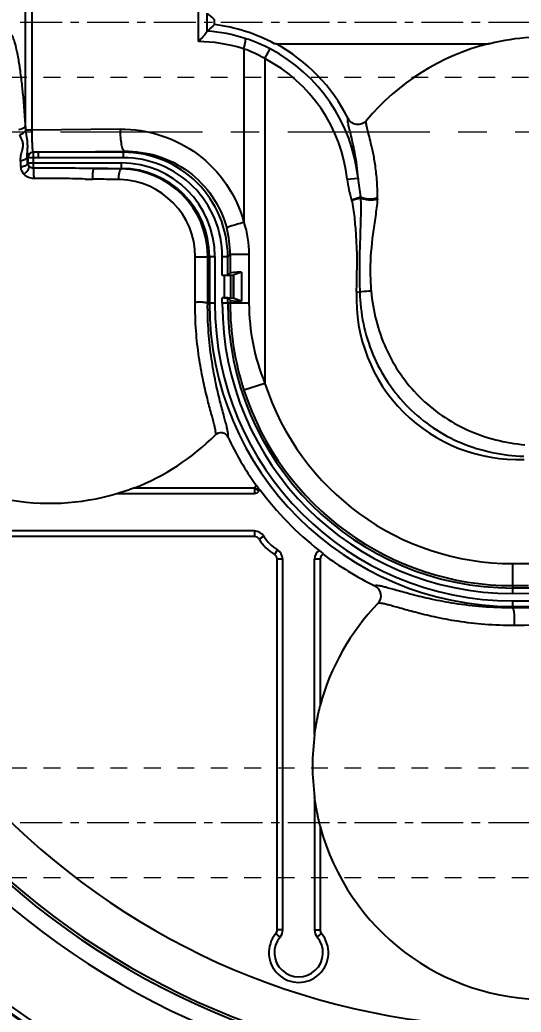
# Model space of a CAD drawing. Header units: millimetres. Extents: x -840 to 1682, y -9216 to -2117.
# Drawn here: x 377.1 to 422.8, y -6098.1 to -6007.6 of the extents above; entities that cross this region are included whole.
import ezdxf

# ---------------------------------------------------------------- set-up
doc = ezdxf.new("R2010")
doc.units = ezdxf.units.MM
doc.header["$LTSCALE"] = 16.335
doc.header["$PDMODE"] = 3
doc.header["$PDSIZE"] = 8
doc.linetypes.add('CENTER', pattern=[0.6, 0.375, -0.075, 0.075, -0.075])
doc.linetypes.add('HIDDEN', pattern=[0.2, 0.1, -0.1])
doc.layers.get('0').update_dxf_attribs({"linetype": 'CONTINUOUS'})
doc.layers.get('Defpoints').update_dxf_attribs({"linetype": 'CONTINUOUS'})
for name, color, linetype, lineweight in [('center', 1, 'CENTER', 9), ('cool', 153, 'HIDDEN', 9), ('dim', 82, 'CONTINUOUS', 9)]:
    doc.layers.add(name, color=color, linetype=linetype, lineweight=lineweight)
doc.layers.add('DEFAULT_2', color=8, linetype='HIDDEN')
doc.styles.get("Standard").update_dxf_attribs({"font": 'txt', "width": 0.85})
doc.dimstyles.new('mold', dxfattribs={"dimtxt": 10, "dimasz": 5, "dimexe": 0, "dimexo": 0, "dimgap": 0, "dimtad": 1, "dimzin": 1, "dimdsep": 46, "dimtxsty": 'Standard', "dimcen": 0, "dimclrd": 4, "dimclre": 4, "dimclrt": 6, "dimazin": 0, "dimtfac": 1, "dimtofl": 0, "dimtmove": 0, "dimatfit": 3, "dimfxl": 0, "dimarcsym": 0})

# ---------------------------------------------------------------- blocks, each defined once
blk = doc.blocks.new('7')
at = {"layer": 'cool', "ltscale": 0.932966}
for p, q in [((-1665.252, -2312.724), (-1303.907, -2312.724)), ((-1665.252, -2322.724), (-1303.907, -2322.724))]:
    blk.add_line(p, q, dxfattribs=at)
at = {"layer": 'cool', "color": 1, "linetype": 'CENTER', "ltscale": 0.621977}
blk.add_line((-1679.58, -2317.724), (-1289.58, -2317.724), dxfattribs=at)
blk = doc.blocks.new('*D670')
at = {"layer": 'Defpoints', "color": 0}
for p in [(291.369, -6007.78), (302.687, -6007.78), (492.865, -6017.78)]:
    blk.add_point(p, dxfattribs=at)
at = {"layer": 'dim', "color": 4, "lineweight": -2}
blk.add_line((302.687, -6007.78), (275.219, -6007.78), dxfattribs=at)
at = {"layer": 'dim', "color": 6, "insert": (283.294, -6004.78), "char_height": 6, "attachment_point": 5}
blk.add_mtext('10.00', dxfattribs=at)
blk = doc.blocks.new('*D673')
at = {"layer": 'Defpoints', "color": 0}
for p in [(291.369, -6017.78), (300.652, -6017.78), (492.865, -6017.78)]:
    blk.add_point(p, dxfattribs=at)
at = {"layer": 'dim', "color": 4, "lineweight": -2}
blk.add_line((300.652, -6017.78), (278.619, -6017.78), dxfattribs=at)
at = {"layer": 'dim', "color": 6, "insert": (284.994, -6014.78), "char_height": 6, "attachment_point": 5}
blk.add_mtext('0.00', dxfattribs=at)
blk = doc.blocks.new('*D674')
at = {"layer": 'Defpoints', "color": 0}
for p in [(291.369, -5952.78), (306.58, -5952.78), (492.865, -6017.78)]:
    blk.add_point(p, dxfattribs=at)
at = {"layer": 'dim', "color": 4, "lineweight": -2}
blk.add_line((306.58, -5952.78), (272.669, -5952.78), dxfattribs=at)
at = {"layer": 'dim', "color": 6, "insert": (282.019, -5949.78), "char_height": 6, "attachment_point": 5}
blk.add_mtext('65.00', dxfattribs=at)
blk = doc.blocks.new('*D675')
at = {"layer": 'Defpoints', "color": 0}
for p in [(291.369, -5872.78), (334.065, -5872.78), (492.865, -6017.78)]:
    blk.add_point(p, dxfattribs=at)
at = {"layer": 'dim', "color": 4, "lineweight": -2}
blk.add_line((334.065, -5872.78), (269.269, -5872.78), dxfattribs=at)
at = {"layer": 'dim', "color": 6, "insert": (280.319, -5869.78), "char_height": 6, "attachment_point": 5}
blk.add_mtext('145.00', dxfattribs=at)
blk = doc.blocks.new('*D676')
at = {"layer": 'Defpoints', "color": 0}
for p in [(492.865, -6017.78), (291.369, -6080.78), (302.687, -6080.78)]:
    blk.add_point(p, dxfattribs=at)
at = {"layer": 'dim', "color": 4, "lineweight": -2}
blk.add_line((302.687, -6080.78), (272.669, -6080.78), dxfattribs=at)
at = {"layer": 'dim', "color": 6, "insert": (282.019, -6077.78), "char_height": 6, "attachment_point": 5}
blk.add_mtext('63.00', dxfattribs=at)
blk = doc.blocks.new('*D677')
at = {"layer": 'Defpoints', "color": 0}
for p in [(492.865, -6017.78), (291.369, -6132.78), (302.687, -6132.78)]:
    blk.add_point(p, dxfattribs=at)
at = {"layer": 'dim', "color": 4, "lineweight": -2}
blk.add_line((302.687, -6132.78), (270.969, -6132.78), dxfattribs=at)
at = {"layer": 'dim', "color": 6, "insert": (281.169, -6129.78), "char_height": 6, "attachment_point": 5}
blk.add_mtext('115.00', dxfattribs=at)
blk = doc.blocks.new('*D678')
at = {"layer": 'Defpoints', "color": 0}
for p in [(492.865, -6017.78), (291.369, -6162.78), (334.065, -6162.78)]:
    blk.add_point(p, dxfattribs=at)
at = {"layer": 'dim', "color": 4, "lineweight": -2}
blk.add_line((334.065, -6162.78), (269.269, -6162.78), dxfattribs=at)
at = {"layer": 'dim', "color": 6, "insert": (280.319, -6159.78), "char_height": 6, "attachment_point": 5}
blk.add_mtext('145.00', dxfattribs=at)
blk = doc.blocks.new('*D671')
at = {"layer": 'Defpoints', "color": 0}
for p in [(492.865, -6017.78), (342.865, -6164.152), (342.865, -6191.969)]:
    blk.add_point(p, dxfattribs=at)
at = {"layer": 'dim', "color": 4, "lineweight": -2}
blk.add_line((342.865, -6164.152), (342.865, -6213.219), dxfattribs=at)
at = {"layer": 'dim', "color": 6, "insert": (339.865, -6202.594), "char_height": 6, "attachment_point": 5, "rotation": 90}
blk.add_mtext('150.00', dxfattribs=at)
blk = doc.blocks.new('*D672')
at = {"layer": 'Defpoints', "color": 0}
for p in [(342.865, -5843.189), (342.865, -5868.791), (492.865, -6017.78)]:
    blk.add_point(p, dxfattribs=at)
at = {"layer": 'dim', "color": 4, "lineweight": -2}
blk.add_line((342.865, -5868.791), (342.865, -5821.939), dxfattribs=at)
at = {"layer": 'dim', "color": 6, "insert": (339.865, -5832.564), "char_height": 6, "attachment_point": 5, "rotation": 90}
blk.add_mtext('150.00', dxfattribs=at)

msp = doc.modelspace()

# ---------------------------------------------------------------- linework, layer by layer
at = {"color": 7, "linetype": 'Continuous'}
for p, q in [((378.193, -6017.619), (378.193, -5997.94)), ((377.596, -6017.142), (377.596, -5998.418)), ((393.348, -6009.543), (393.348, -6006.016)), ((394.159, -6008.608), (394.159, -6006.951)), ((394.821, -6007.997), (394.821, -6007.562)), ((400.407, -6009.739), (419.796, -6009.739)), ((397.49, -6010.211), (397.49, -6026.042)), ((399.414, -6011.097), (399.88, -6010.207)), ((399.414, -6011.097), (399.413, -6040.727)), ((378.193, -6017.619), (377.635, -6017.619)), ((386.208, -6017.537), (378.193, -6017.619)), ((378.764, -6019.624), (378.304, -6019.63)), ((378.32, -6019.64), (378.304, -6019.63)), ((386.498, -6019.639), (378.32, -6019.64)), ((378.322, -6021.094), (378.32, -6019.64)), ((378.764, -6019.624), (378.75, -6019.639)), ((378.75, -6019.639), (378.75, -6019.714)), ((378.75, -6019.714), (378.75, -6019.897)), ((378.75, -6019.897), (378.751, -6020.054)), ((378.764, -6019.624), (386.592, -6019.544)), ((386.498, -6019.639), (386.592, -6019.544)), ((386.498, -6019.639), (386.498, -6020.14)), ((377.158, -6020.574), (377.15, -6020.389)), ((377.767, -6020.144), (377.763, -6020.059)), ((377.772, -6020.251), (377.767, -6020.144)), ((377.789, -6020.638), (377.821, -6020.619)), ((386.498, -6020.14), (377.821, -6020.142)), ((377.821, -6020.619), (377.821, -6020.142)), ((377.821, -6020.619), (386.335, -6020.619)), ((378.751, -6020.054), (378.751, -6020.14)), ((386.335, -6021.155), (386.335, -6020.619)), ((383.865, -6021.121), (386.335, -6021.121)), ((406.908, -6022.107), (407.906, -6022)), ((407.315, -6023.972), (408.126, -6023.698)), ((407.324, -6024.006), (408.132, -6023.807)), ((396.033, -6029.173), (396.246, -6028.96)), ((396.246, -6028.96), (396.246, -6030.657)), ((397.963, -6028.96), (396.246, -6028.96)), ((397.963, -6028.96), (397.963, -6033.407)), ((394.209, -6029.136), (394.851, -6029.136)), ((394.35, -6029.136), (394.35, -6033.407)), ((394.851, -6029.136), (394.851, -6033.407)), ((395.531, -6030.895), (395.531, -6029.173)), ((396.033, -6029.173), (395.531, -6029.173)), ((396.033, -6030.87), (396.033, -6029.173)), ((396.246, -6030.657), (396.033, -6030.87)), ((397.291, -6030.57), (396.596, -6030.829)), ((397.291, -6030.57), (397.291, -6033.23)), ((395.709, -6030.894), (395.531, -6030.895)), ((395.709, -6030.894), (395.709, -6032.905)), ((396.56, -6030.836), (396.27, -6030.875)), ((396.27, -6030.875), (396.27, -6032.925)), ((396.56, -6032.963), (396.56, -6030.836)), ((396.596, -6032.971), (396.596, -6030.829)), ((407.766, -6032.379), (408.059, -6032.39)), ((394.851, -6033.407), (394.198, -6033.407)), ((395.531, -6033.407), (395.531, -6032.905)), ((395.709, -6032.905), (395.531, -6032.905)), ((397.963, -6033.407), (395.531, -6033.407)), ((396.033, -6033.407), (396.033, -6032.93)), ((396.246, -6033.143), (396.033, -6032.93)), ((396.246, -6033.143), (396.246, -6033.407)), ((396.27, -6032.925), (396.56, -6032.963)), ((397.291, -6033.23), (396.596, -6032.971)), ((399.414, -6040.73), (397.505, -6041.349)), ((387.483, -6050.264), (398.46, -6050.264)), ((398.46, -6050.264), (398.46, -6050.767)), ((398.46, -6050.264), (398.889, -6050.526)), ((385.993, -6050.767), (398.46, -6050.767)), ((398.46, -6054.184), (366.908, -6054.184)), ((398.46, -6054.184), (398.46, -6054.686)), ((398.46, -6054.686), (366.908, -6054.686)), ((399.318, -6054.665), (398.889, -6054.927)), ((400.553, -6055.9), (400.291, -6056.329)), ((400.531, -6090.577), (400.531, -6056.758)), ((401.034, -6056.758), (400.531, -6056.758)), ((401.034, -6090.577), (401.034, -6056.758)), ((403.948, -6072.757), (403.948, -6056.758)), ((404.2, -6056.758), (403.948, -6056.758)), ((404.451, -6056.758), (404.451, -6070.092)), ((422.012, -6059.888), (422.012, -6057.162)), ((422.012, -6057.162), (437.893, -6057.162)), ((422.012, -6059.169), (423.428, -6059.169)), ((423.645, -6059.386), (422.012, -6059.386)), ((423.67, -6059.911), (422.012, -6059.888)), ((422.012, -6061.191), (422.012, -6060.568)), ((422.012, -6060.568), (436.935, -6060.568)), ((422.012, -6061.07), (436.935, -6061.07)), ((403.948, -6078.477), (403.948, -6090.577)), ((404.451, -6081.142), (404.451, -6090.577)), ((400.798, -6091.223), (400.414, -6090.9)), ((401.034, -6090.577), (400.531, -6090.577)), ((403.948, -6090.577), (404.451, -6090.577)), ((404.184, -6091.223), (404.569, -6090.9))]:
    msp.add_line(p, q, dxfattribs=at)
for centre, radius, start, end in [((425.301, -5973.023), 46.065, 227.4819, 228.57281), ((425.301, -6042.536), 46.065, 131.42719, 132.51809), ((392.867, -6023.608), 15.733, 61.82409, 82.8659), ((393.001, -6023.661), 15.122, 72.24532, 85.57035), ((393.192, -6023.684), 14.142, 72.81848, 89.36539), ((393.26, -6022.831), 14.253, 69.44393, 72.22122), ((393.231, -6022.907), 14.335, 64.52072, 69.44075), ((393.204, -6022.965), 14.399, 62.37646, 64.52188), ((392.867, -6023.608), 15.786, 26.52901, 61.46925), ((425.027, -6030.392), 21.305, 104.21461, 140.18547), ((425.027, -6030.392), 21.272, 83.99842, 103.85706), ((393.211, -6023.588), 14.044, 72.2603, 72.77566), ((393.729, -6020.894), 11.326, 67.60895, 70.60873), ((393.64, -6021.107), 11.556, 62.33656, 67.59933), ((393.539, -6021.304), 11.777, 60.07179, 62.34433), ((392.867, -6023.608), 15.125, 6.10407, 62.37684), ((392.867, -6023.608), 14.121, 6.1041, 62.37684), ((372.99, -6019.079), 4.801, 1.65988, 4.33793), ((378.315, -6020.144), 0.494, 151.62298, 179.70461), ((386.501, -6029.17), 9.531, 359.98266, 90.01734), ((208.132, -6028.423), 169.208, 2.53131, 2.65864), ((204.356, -6028.304), 173.603, 2.53088, 2.65879), ((378.325, -6020.617), 0.505, 180.28711, 217.57812), ((386.335, -6029.136), 8.517, 0, 90), ((386.503, -6029.169), 9.028, 359.97142, 90.02858), ((378.282, -6020.901), 1.108, 182.53522, 186.25136), ((367.946, -6021.989), 10.423, 359.74473, 1.81825), ((380.012, -6388.869), 367.768, 89.26997, 89.39959), ((380.151, -6377.962), 356.86, 89.13784, 89.27003), ((380.338, -6365.561), 344.458, 89.00251, 89.13791), ((386.335, -6029.136), 8.015, 0, 90), ((386.203, -6029.159), 8.005, 0.78929, 89.06029), ((384.29, -5974.222), 47.879, 268.5018, 269.33661), ((380.007, -6377.912), 355.834, 89.26534, 89.39961), ((380.145, -6367.131), 345.053, 89.13312, 89.26539), ((380.325, -6355.308), 333.228, 89.00248, 89.13317), ((386.003, -6029.158), 7.029, 88.3209, 88.99961), ((385.998, -6029.199), 7.07, 0.18405, 88.29298), ((403.177, -6024.028), 4.96, 2.55505, 3.81978), ((405.664, -6023.701), 4.006, 356.94969, 359.04584), ((386.808, -6028.955), 9.438, 359.97126, 14.77443), ((62.53, -6030.391), 330.54, 359.99987, 0.21067), ((55.695, -6030.395), 338.516, 359.49011, 0.21303), ((386.249, -6029.164), 7.96, 0.1998, 0.82599), ((67.144, -6030.406), 325.926, 359.48931, 0.00239), ((358.432, -6030.383), 49.374, 357.6838, 359.98952), ((492.542, -6030.342), 84.508, 180.0337, 181.3886), ((422.459, -6032.96), 14.704, 177.73173, 272.26828), ((422.515, -6032.905), 80.839, 180, 270), ((422.515, -6032.905), 80.559, 180, 270), ((422.515, -6032.905), 80.057, 180, 270), ((422.515, -6032.905), 79.986, 180, 269.3647), ((422.515, -6032.905), 79.484, 180, 269.36534), ((422.515, -6032.905), 72.307, 180, 269.64767), ((422.515, -6032.905), 70.802, 180, 269.65238), ((422.515, -6032.905), 70.55, 180, 269.71752), ((422.515, -6032.905), 66.535, 180, 270), ((422.012, -6033.407), 27.662, 180, 270), ((422.012, -6033.407), 27.161, 180, 270), ((422.012, -6033.407), 26.481, 180, 270), ((422.012, -6033.407), 25.979, 180, 270), ((421.951, -6033.402), 25.705, 180.00979, 198.00647), ((422.012, -6033.407), 23.754, 197.94693, 270), ((422.012, -6033.407), 25.762, 197.95477, 270), ((379.802, -6030.392), 21.305, 291.13339, 315.16305), ((422.012, -6033.407), 28.691, 205.17077, 215.38191), ((402.491, -6052.727), 4.723, 145.03849, 148.58208), ((398.46, -6050.264), 0.502, 270, 328.58208), ((404.309, -6045.989), 6.972, 215.31551, 217.53724), ((402.491, -6052.727), 4.221, 147.03883, 148.58208), ((422.012, -6033.407), 28.638, 216.41215, 231.92788), ((379.802, -6030.392), 21.272, 258.94556, 286.69997), ((398.46, -6055.189), 1.005, 31.41792, 90), ((398.46, -6055.189), 0.502, 31.41792, 90), ((402.491, -6052.727), 4.221, 211.41792, 238.58208), ((402.491, -6052.727), 3.719, 211.41792, 238.58208), ((400.029, -6056.758), 1.005, 0, 58.58208), ((404.953, -6056.758), 1.005, 126.74067, 180), ((394.81, -6068.137), 15.476, 51.40789, 51.93361), ((397.258, -6065.075), 11.556, 50.77741, 51.42617), ((400.029, -6056.758), 0.502, 0, 58.58208), ((404.953, -6056.758), 0.502, 117.04728, 180), ((422.012, -6033.407), 28.691, 232.93964, 244.00951), ((408.998, -6060.099), 1.005, 315.85436, 63.9724), ((425.027, -6075.617), 21.305, 135.93124, 164.96947), ((425.027, -6075.617), 21.272, 172.27236, 187.72764), ((425.027, -6075.617), 21.305, 195.03053, 346.21104), ((402.491, -6092.646), 2.713, 139.96263, 40.03737), ((402.491, -6092.646), 2.211, 139.96263, 40.03737), ((400.029, -6090.577), 0.502, 319.96263, 0), ((400.029, -6090.577), 1.005, 319.96263, 0), ((404.953, -6090.577), 1.005, 180, 220.03737), ((404.953, -6090.577), 0.502, 180, 220.03737), ((422.515, -6032.905), 81.341, 229.69628, 270)]:
    msp.add_arc(centre, radius, start, end, dxfattribs=at)
for centre, major_axis, start_param, end_param in [((398.253, -6030.662), (2.01, 0), 2.069972, 3.089233), ((395.999, -6030.824), (0.603, 0), -0.374455, -0.139626), ((398.253, -6033.137), (2.01, 0), -3.089233, -2.069972), ((395.999, -6032.975), (0.603, 0), 0.139626, 0.374455)]:
    msp.add_ellipse(centre, major_axis=major_axis, ratio=0.052408, start_param=start_param, end_param=end_param, dxfattribs=at)
for points, knots in [([(377.596, -6017.142), (377.52, -6016.023), (377.392, -6014.439), (377.164, -6012.466), (376.992, -6011.287), (376.813, -6010.335), (376.626, -6009.61), (376.446, -6009.131), (376.281, -6008.889), (376.19, -6008.847)], [0, 0, 0, 0, 0.396087, 0.56118, 0.701761, 0.816365, 0.904013, 0.96452, 1, 1, 1, 1]), ([(393.348, -6009.543), (393.442, -6009.449), (393.62, -6009.266), (393.861, -6009.006), (394.032, -6008.811), (394.123, -6008.682), (394.154, -6008.63), (394.159, -6008.608)], [0, 0, 0, 0, 0.321136, 0.616071, 0.857779, 0.944977, 1, 1, 1, 1]), ([(397.49, -6010.211), (397.525, -6010.099), (397.582, -6009.889), (397.639, -6009.598), (397.654, -6009.404), (397.642, -6009.278), (397.612, -6009.258)], [0, 0, 0, 0, 0.362472, 0.672308, 0.890437, 1, 1, 1, 1]), ([(376.988, -6017.565), (377.066, -6017.555), (377.307, -6017.505), (377.576, -6017.317), (377.596, -6017.142)], [0, 0, 0, 0, 0.306509, 1, 1, 1, 1]), ([(407.906, -6022), (407.855, -6021.206), (407.709, -6020.109), (407.429, -6018.787), (407.251, -6018.056), (407.108, -6017.484), (407.008, -6017.053), (406.964, -6016.766), (406.963, -6016.603), (406.991, -6016.558)], [0, 0, 0, 0, 0.431628, 0.59749, 0.732727, 0.839113, 0.918082, 0.970964, 1, 1, 1, 1]), ([(408.662, -6016.75), (408.557, -6016.877), (408.278, -6017.08), (407.769, -6017.148), (407.289, -6016.967), (407.064, -6016.705), (406.991, -6016.558)], [0, 0, 0, 0, 0.250057, 0.500017, 0.749978, 1, 1, 1, 1]), ([(409.669, -6023.768), (409.678, -6023.22), (409.646, -6022.198), (409.484, -6020.788), (409.269, -6019.611), (409.048, -6018.659), (408.855, -6017.916), (408.716, -6017.368), (408.645, -6017.024), (408.637, -6016.837), (408.649, -6016.772), (408.662, -6016.75)], [0, 0, 0, 0, 0.230701, 0.430187, 0.597833, 0.734668, 0.842033, 0.921121, 0.973049, 0.989369, 1, 1, 1, 1]), ([(377.078, -6018.027), (377.141, -6018.009), (377.357, -6017.926), (377.564, -6017.771), (377.635, -6017.619)], [0, 0, 0, 0, 0.280188, 1, 1, 1, 1]), ([(377.777, -6018.716), (377.771, -6018.629), (377.733, -6018.262), (377.67, -6017.898), (377.635, -6017.619)], [0, 0, 0, 0, 0.23796, 1, 1, 1, 1]), ([(378.223, -6019), (378.218, -6018.901), (378.197, -6018.441), (378.192, -6017.98), (378.193, -6017.619)], [0, 0, 0, 0, 0.216641, 1, 1, 1, 1]), ([(386.208, -6017.537), (387.462, -6017.524), (389.997, -6017.905), (393.414, -6019.663), (396.09, -6022.45), (397.164, -6024.812), (397.49, -6026.042)], [0, 0, 0, 0, 0.248355, 0.497509, 0.74805, 1, 1, 1, 1]), ([(386.208, -6017.537), (386.21, -6017.786), (386.231, -6018.25), (386.306, -6018.86), (386.402, -6019.27), (386.503, -6019.477), (386.563, -6019.536), (386.593, -6019.544)], [0, 0, 0, 0, 0.357903, 0.667131, 0.887013, 0.956107, 1, 1, 1, 1]), ([(377.773, -6019.514), (377.776, -6019.469), (377.789, -6019.278), (377.793, -6019.087), (377.789, -6018.94)], [0, 0, 0, 0, 0.235186, 1, 1, 1, 1]), ([(378.26, -6019.445), (378.256, -6019.416), (378.24, -6019.268), (378.23, -6019.119), (378.223, -6019)], [0, 0, 0, 0, 0.1998, 1, 1, 1, 1]), ([(378.056, -6019.698), (377.982, -6019.741), (377.853, -6019.869), (377.806, -6020.045), (377.805, -6020.131)], [0, 0, 0, 0, 0.500004, 1, 1, 1, 1]), ([(378.306, -6019.629), (378.29, -6019.616), (378.278, -6019.547), (378.266, -6019.488), (378.26, -6019.445)], [0, 0, 0, 0, 0.3205, 1, 1, 1, 1]), ([(386.592, -6019.544), (387.624, -6019.531), (389.714, -6019.836), (392.543, -6021.272), (394.769, -6023.57), (395.664, -6025.527), (395.934, -6026.549)], [0, 0, 0, 0, 0.247282, 0.495962, 0.746891, 1, 1, 1, 1]), ([(377.15, -6020.389), (377.202, -6020.384), (377.382, -6020.356), (377.567, -6020.293), (377.667, -6020.207)], [0, 0, 0, 0, 0.28395, 1, 1, 1, 1]), ([(377.175, -6020.95), (377.279, -6020.94), (377.464, -6020.905), (377.639, -6020.825), (377.703, -6020.771)], [0, 0, 0, 0, 0.555657, 1, 1, 1, 1]), ([(377.667, -6020.207), (377.678, -6020.199), (377.713, -6020.166), (377.742, -6020.124), (377.754, -6020.092)], [0, 0, 0, 0, 0.278236, 1, 1, 1, 1]), ([(377.703, -6020.771), (377.714, -6020.761), (377.753, -6020.724), (377.783, -6020.675), (377.789, -6020.638)], [0, 0, 0, 0, 0.287201, 1, 1, 1, 1]), ([(377.926, -6020.925), (377.907, -6020.905), (377.839, -6020.822), (377.797, -6020.717), (377.789, -6020.638)], [0, 0, 0, 0, 0.260763, 1, 1, 1, 1]), ([(377.45, -6021.642), (377.552, -6021.567), (377.725, -6021.411), (377.865, -6021.22), (377.906, -6021.122)], [0, 0, 0, 0, 0.543889, 1, 1, 1, 1]), ([(378.369, -6022.035), (378.194, -6022.039), (377.847, -6021.977), (377.558, -6021.769), (377.45, -6021.642)], [0, 0, 0, 0, 0.51116, 1, 1, 1, 1]), ([(377.906, -6021.122), (377.914, -6021.103), (377.937, -6021.041), (377.945, -6020.967), (377.926, -6020.925)], [0, 0, 0, 0, 0.308458, 1, 1, 1, 1]), ([(378.322, -6021.094), (378.283, -6021.095), (378.138, -6021.084), (377.996, -6021.007), (377.926, -6020.925)], [0, 0, 0, 0, 0.26071, 1, 1, 1, 1]), ([(383.865, -6021.121), (382.942, -6021.117), (381.094, -6021.084), (379.246, -6021.086), (378.322, -6021.094)], [0, 0, 0, 0, 0.499662, 1, 1, 1, 1]), ([(378.364, -6021.658), (378.36, -6021.542), (378.35, -6021.354), (378.336, -6021.165), (378.322, -6021.094)], [0, 0, 0, 0, 0.615122, 1, 1, 1, 1]), ([(383.736, -6022.097), (383.728, -6021.988), (383.724, -6021.771), (383.744, -6021.477), (383.781, -6021.266), (383.824, -6021.158), (383.851, -6021.125), (383.865, -6021.121)], [0, 0, 0, 0, 0.328746, 0.645672, 0.88285, 0.956603, 1, 1, 1, 1]), ([(386.126, -6022.13), (386.101, -6021.916), (386.115, -6021.606), (386.201, -6021.284), (386.288, -6021.162), (386.335, -6021.155)], [0, 0, 0, 0, 0.626709, 0.864455, 1, 1, 1, 1]), ([(383.038, -6022.084), (382.262, -6022.065), (380.706, -6022.009), (379.149, -6022.018), (378.369, -6022.035)], [0, 0, 0, 0, 0.498859, 1, 1, 1, 1]), ([(407.322, -6023.997), (407.385, -6024.256), (407.473, -6024.785), (407.603, -6025.848), (407.71, -6027.182), (407.789, -6028.786), (407.807, -6029.857), (407.807, -6030.392)], [0, 0, 0, 0, 0.124969, 0.249973, 0.499977, 0.749988, 1, 1, 1, 1]), ([(408.132, -6023.807), (408.167, -6024.35), (408.149, -6025.446), (408.077, -6027.639), (408.034, -6029.29), (408.034, -6030.392)], [0, 0, 0, 0, 0.247801, 0.498196, 1, 1, 1, 1]), ([(408.126, -6023.698), (408.225, -6023.76), (408.473, -6023.85), (408.995, -6023.918), (409.423, -6023.876), (409.669, -6023.768)], [0, 0, 0, 0, 0.22182, 0.489487, 1, 1, 1, 1]), ([(409.664, -6023.914), (409.416, -6024.005), (408.995, -6024.028), (408.48, -6023.952), (408.233, -6023.866), (408.132, -6023.807)], [0, 0, 0, 0, 0.506953, 0.776242, 1, 1, 1, 1]), ([(409.664, -6023.914), (409.637, -6024.441), (409.48, -6025.505), (409.162, -6027.651), (409.017, -6029.294), (409.017, -6030.392)], [0, 0, 0, 0, 0.243138, 0.494136, 1, 1, 1, 1]), ([(397.49, -6026.042), (397.29, -6026.096), (396.927, -6026.2), (396.501, -6026.329), (396.229, -6026.421), (396.085, -6026.472), (395.993, -6026.513), (395.944, -6026.535), (395.934, -6026.549)], [0, 0, 0, 0, 0.378431, 0.691663, 0.812892, 0.90614, 0.968842, 1, 1, 1, 1]), ([(393.068, -6029.176), (393.185, -6029.182), (393.427, -6029.187), (393.725, -6029.184), (393.946, -6029.173), (394.075, -6029.165), (394.154, -6029.151), (394.201, -6029.146), (394.209, -6029.136)], [0, 0, 0, 0, 0.306505, 0.635262, 0.777423, 0.890675, 0.966285, 1, 1, 1, 1]), ([(396.033, -6030.87), (396.025, -6030.878), (395.982, -6030.877), (395.91, -6030.888), (395.799, -6030.891), (395.717, -6030.894), (395.672, -6030.895)], [0, 0, 0, 0, 0.09303, 0.316463, 0.627008, 1, 1, 1, 1]), ([(396.27, -6030.875), (396.191, -6030.885), (395.992, -6030.891), (395.792, -6030.895), (395.672, -6030.895)], [0, 0, 0, 0, 0.397457, 1, 1, 1, 1]), ([(409.103, -6032.312), (409.031, -6032.315), (408.682, -6032.334), (408.334, -6032.363), (408.059, -6032.39)], [0, 0, 0, 0, 0.207986, 1, 1, 1, 1]), ([(408.059, -6032.39), (408.102, -6034.329), (408.91, -6038.233), (412.227, -6043.191), (417.185, -6046.508), (421.089, -6047.318), (423.029, -6047.36)], [0, 0, 0, 0, 0.249957, 0.499947, 0.749958, 1, 1, 1, 1]), ([(409.103, -6032.312), (409.257, -6034.095), (410.145, -6037.645), (413.249, -6042.17), (417.774, -6045.274), (421.324, -6046.162), (423.108, -6046.316)], [0, 0, 0, 0, 0.25001, 0.5, 0.74999, 1, 1, 1, 1]), ([(394.91, -6045.414), (394.932, -6045.384), (394.944, -6045.275), (394.926, -6045.082), (394.873, -6044.799), (394.742, -6044.252), (394.494, -6043.349), (394.134, -6042), (393.736, -6040.291), (393.368, -6038.233), (393.105, -6035.866), (393.05, -6034.187), (393.058, -6033.311)], [0, 0, 0, 0, 0.009157, 0.025004, 0.048147, 0.078754, 0.162542, 0.276336, 0.419534, 0.590607, 0.786196, 1, 1, 1, 1]), ([(393.058, -6033.311), (393.174, -6033.296), (393.417, -6033.284), (393.714, -6033.293), (393.936, -6033.317), (394.065, -6033.34), (394.147, -6033.366), (394.193, -6033.392), (394.198, -6033.407)], [0, 0, 0, 0, 0.302546, 0.626583, 0.767346, 0.880563, 0.958527, 1, 1, 1, 1]), ([(396.046, -6045.61), (396.067, -6045.579), (396.081, -6045.469), (396.064, -6045.275), (396.013, -6044.993), (395.885, -6044.447), (395.641, -6043.547), (395.284, -6042.198), (394.885, -6040.483), (394.513, -6038.407), (394.246, -6036.007), (394.19, -6034.3), (394.198, -6033.407)], [0, 0, 0, 0, 0.009246, 0.025016, 0.047928, 0.07817, 0.160954, 0.273635, 0.416021, 0.587061, 0.783807, 1, 1, 1, 1]), ([(396.033, -6032.93), (396.025, -6032.922), (395.982, -6032.922), (395.91, -6032.912), (395.799, -6032.908), (395.717, -6032.905), (395.672, -6032.904)], [0, 0, 0, 0, 0.09303, 0.316463, 0.627008, 1, 1, 1, 1]), ([(395.672, -6032.904), (395.792, -6032.904), (395.992, -6032.908), (396.191, -6032.914), (396.27, -6032.925)], [0, 0, 0, 0, 0.602543, 1, 1, 1, 1]), ([(397.963, -6033.407), (397.963, -6034.656), (398.214, -6037.161), (398.944, -6039.568), (399.413, -6040.726)], [0, 0, 0, 0, 0.499924, 1, 1, 1, 1]), ([(394.91, -6045.414), (395.063, -6045.261), (395.549, -6045.095), (395.953, -6045.414), (396.046, -6045.61)], [0, 0, 0, 0, 0.500056, 1, 1, 1, 1]), ([(387.483, -6050.264), (387.35, -6050.316), (387.083, -6050.416), (386.748, -6050.533), (386.484, -6050.621), (386.294, -6050.68), (386.145, -6050.728), (386.046, -6050.752), (386.007, -6050.767), (385.993, -6050.767)], [0, 0, 0, 0, 0.273273, 0.543291, 0.675538, 0.803884, 0.922865, 0.972311, 1, 1, 1, 1]), ([(398.95, -6050.43), (398.946, -6050.435), (398.921, -6050.405), (398.895, -6050.381), (398.84, -6050.313), (398.802, -6050.265), (398.781, -6050.237)], [0, 0, 0, 0, 0.067999, 0.268367, 0.587786, 1, 1, 1, 1]), ([(404.707, -6056.242), (404.697, -6056.233), (404.651, -6056.193), (404.603, -6056.153), (404.565, -6056.122)], [0, 0, 0, 0, 0.204883, 1, 1, 1, 1]), ([(422.012, -6061.191), (421.088, -6061.199), (419.321, -6061.138), (416.84, -6060.848), (414.699, -6060.448), (412.934, -6060.02), (411.55, -6059.636), (410.627, -6059.373), (410.068, -6059.235), (409.78, -6059.179), (409.582, -6059.16), (409.471, -6059.174), (409.439, -6059.196)], [0, 0, 0, 0, 0.216949, 0.414199, 0.585398, 0.727682, 0.840087, 0.922514, 0.952569, 0.975292, 0.990885, 1, 1, 1, 1]), ([(422.148, -6062.799), (421.248, -6062.807), (419.522, -6062.747), (417.09, -6062.465), (414.974, -6062.07), (413.217, -6061.643), (411.987, -6061.298), (411.185, -6061.069), (410.72, -6060.939), (410.346, -6060.844), (410.057, -6060.786), (409.861, -6060.765), (409.75, -6060.776), (409.719, -6060.799)], [0, 0, 0, 0, 0.213537, 0.409132, 0.580378, 0.723822, 0.837818, 0.883535, 0.921681, 0.952255, 0.975307, 0.991007, 1, 1, 1, 1]), ([(436.935, -6061.405), (434.599, -6061.303), (429.624, -6061.181), (424.649, -6061.168), (422.012, -6061.191)], [0, 0, 0, 0, 0.470064, 1, 1, 1, 1]), ([(422.148, -6062.799), (422.167, -6062.633), (422.182, -6062.289), (422.169, -6061.868), (422.136, -6061.557), (422.103, -6061.377), (422.069, -6061.262), (422.033, -6061.198), (422.012, -6061.191)], [0, 0, 0, 0, 0.305898, 0.629645, 0.769794, 0.88197, 0.959217, 1, 1, 1, 1]), ([(436.259, -6062.997), (434.045, -6062.902), (429.341, -6062.79), (424.636, -6062.778), (422.148, -6062.799)], [0, 0, 0, 0, 0.471026, 1, 1, 1, 1]), ([(403.948, -6072.757), (403.98, -6072.526), (404.05, -6072.065), (404.155, -6071.492), (404.247, -6071.039), (404.309, -6070.759), (404.358, -6070.539), (404.397, -6070.382), (404.423, -6070.247), (404.451, -6070.166), (404.451, -6070.133)], [0, 0, 0, 0, 0.261927, 0.523318, 0.653279, 0.781827, 0.844921, 0.906229, 0.963073, 1, 1, 1, 1]), ([(404.451, -6081.101), (404.451, -6081.068), (404.423, -6080.987), (404.397, -6080.852), (404.358, -6080.695), (404.309, -6080.476), (404.247, -6080.196), (404.155, -6079.742), (404.05, -6079.17), (403.98, -6078.709), (403.948, -6078.477)], [0, 0, 0, 0, 0.036968, 0.093805, 0.155111, 0.218204, 0.346748, 0.476703, 0.738084, 1, 1, 1, 1])]:
    msp.add_open_spline(points, degree=3, knots=knots, dxfattribs=at)
for points in [[(377.635, -6017.619), (377.613, -6017.461), (377.6, -6017.301), (377.596, -6017.142)], [(377.334, -6018.694), (377.269, -6018.465), (377.153, -6018.253), (377.078, -6018.027)], [(377.375, -6019.033), (377.38, -6018.919), (377.365, -6018.804), (377.334, -6018.694)], [(377.355, -6019.207), (377.365, -6019.15), (377.373, -6019.091), (377.375, -6019.033)], [(377.15, -6020.389), (377.14, -6020.195), (377.166, -6020), (377.208, -6019.811)], [(377.208, -6019.811), (377.24, -6019.667), (377.281, -6019.525), (377.317, -6019.382)], [(377.317, -6019.382), (377.331, -6019.324), (377.345, -6019.266), (377.355, -6019.207)], [(377.763, -6020.059), (377.75, -6019.939), (377.754, -6019.818), (377.761, -6019.698)], [(377.761, -6019.698), (377.765, -6019.636), (377.769, -6019.575), (377.773, -6019.514)], [(378.075, -6019.706), (377.995, -6019.751), (377.926, -6019.822), (377.882, -6019.903)], [(378.304, -6019.63), (378.219, -6019.631), (378.131, -6019.655), (378.056, -6019.698)], [(378.32, -6019.64), (378.236, -6019.64), (378.149, -6019.664), (378.075, -6019.706)], [(377.754, -6020.092), (377.758, -6020.081), (377.761, -6020.07), (377.763, -6020.059)], [(377.784, -6020.107), (377.775, -6020.092), (377.769, -6020.075), (377.763, -6020.059)], [(377.806, -6020.133), (377.796, -6020.127), (377.79, -6020.117), (377.784, -6020.107)], [(377.254, -6021.315), (377.217, -6021.222), (377.192, -6021.122), (377.181, -6021.021)], [(377.45, -6021.642), (377.368, -6021.545), (377.301, -6021.433), (377.254, -6021.315)], [(406.908, -6022.107), (406.977, -6022.748), (407.138, -6023.378), (407.322, -6023.997)], [(407.906, -6022), (407.958, -6022.568), (408.047, -6023.133), (408.126, -6023.698)], [(397.49, -6026.042), (397.799, -6026.977), (397.963, -6027.974), (397.963, -6028.96)], [(409.017, -6030.392), (409.017, -6031.033), (409.048, -6031.674), (409.103, -6032.312)]]:
    msp.add_open_spline(points, degree=3, dxfattribs=at)
at = {"layer": 'center', "color": 1, "linetype": 'CENTER', "ltscale": 2.114728}
msp.add_line((297.865, -6017.78), (687.865, -6017.78), dxfattribs=at)
at = {"layer": 'DEFAULT_2', "color": 8, "linetype": 'HIDDEN'}
for p, q in [((400.407, -6009.739), (400.296, -6009.739)), ((419.932, -6009.739), (419.796, -6009.739)), ((385.915, -6050.767), (385.993, -6050.767)), ((404.451, -6056.758), (404.2, -6056.758)), ((404.451, -6070.092), (404.451, -6070.133)), ((404.451, -6081.101), (404.451, -6081.142))]:
    msp.add_line(p, q, dxfattribs=at)
msp.add_arc((404.953, -6056.758), 0.502, 113.15956, 117.04728, dxfattribs=at)
msp.add_open_spline([(404.756, -6056.296), (404.761, -6056.293), (404.728, -6056.264), (404.72, -6056.254), (404.707, -6056.242)], degree=3, knots=[0, 0, 0, 0, 0.247512, 1, 1, 1, 1], dxfattribs=at)

# ---------------------------------------------------------------- block references
for p in [(1977.444, -3690.056), (1977.444, -3763.056)]:
    msp.add_blockref('7', p)

# ---------------------------------------------------------------- dimensions: what is measured, and where the dimension line sits
at = {"layer": 'dim'}
for feature_location, offset, dtype, origin, picture, middle in [((342.865, -5868.791), (0, 25.602), 1, (492.865, -6017.78), '*D672', (339.865, -5832.564)), ((334.065, -5872.78), (-42.695, 0), 0, (492.865, -6017.78), '*D675', (280.319, -5869.78)), ((306.58, -5952.78), (-15.211, 0), 0, (492.865, -6017.78), '*D674', (282.019, -5949.78)), ((302.687, -6007.78), (-11.318, 0), 0, (492.865, -6017.78), '*D670', (283.294, -6004.78)), ((300.652094609, -6017.78002605), (-9.282698723, 0), 0, (492.864561226, -6017.78002605), '*D673', (284.994395887, -6014.78002605)), ((334.065, -6162.78), (-42.695, 0), 0, (492.865, -6017.78), '*D678', (280.319, -6159.78)), ((302.687, -6132.78), (-11.318, 0), 0, (492.865, -6017.78), '*D677', (281.169, -6129.78)), ((302.687, -6080.78), (-11.318, 0), 0, (492.865, -6017.78), '*D676', (282.019, -6077.78)), ((342.865, -6164.152), (0, -27.817), 1, (492.865, -6017.78), '*D671', (339.865, -6202.594))]:
    dim = msp.add_ordinate_dim(feature_location=feature_location, offset=offset, dtype=dtype, origin=origin, dimstyle='mold', override={"dimtxt": 6, "dimasz": 2}, dxfattribs=at)
    dim.commit()
    dim.dimension.update_dxf_attribs({"geometry": picture, "text_midpoint": middle})

doc.saveas('drawing.dxf')
